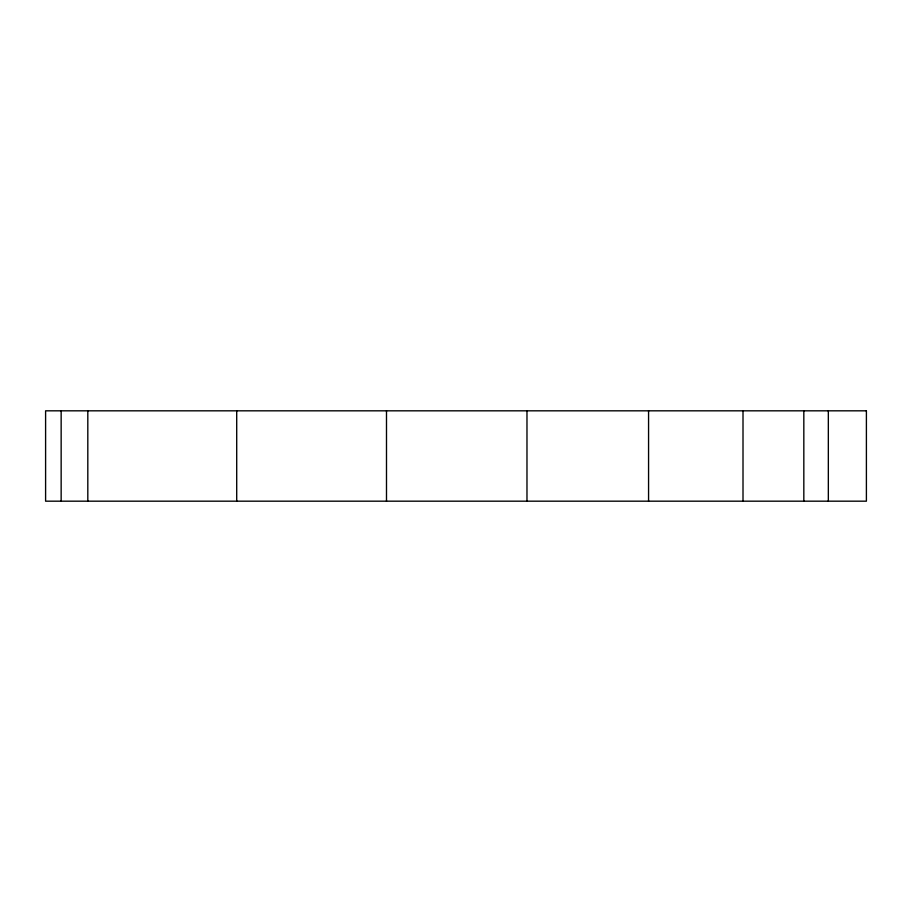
<?xml version="1.0" encoding="UTF-8"?>
<svg xmlns="http://www.w3.org/2000/svg" width="912" height="912" viewBox="0 0 912 912"><rect width="100%" height="100%" fill="white"/><g stroke="black" fill="none" stroke-linecap="round" stroke-linejoin="round"><path stroke-width="1.37" d="M828.335 410.822L828.335 501.178M803.825 410.822L803.825 501.178M743.006 410.822L743.006 501.178M648.569 410.822L648.569 501.178M526.976 410.822L526.976 501.178M386.494 410.822L386.494 501.178M236.71 410.822L236.71 501.178M87.814 410.822L87.814 501.178M61.15 410.822L61.15 501.178M866.4 410.822L45.6 410.822L45.6 501.178L866.4 501.178L866.4 410.822"/></g></svg>
